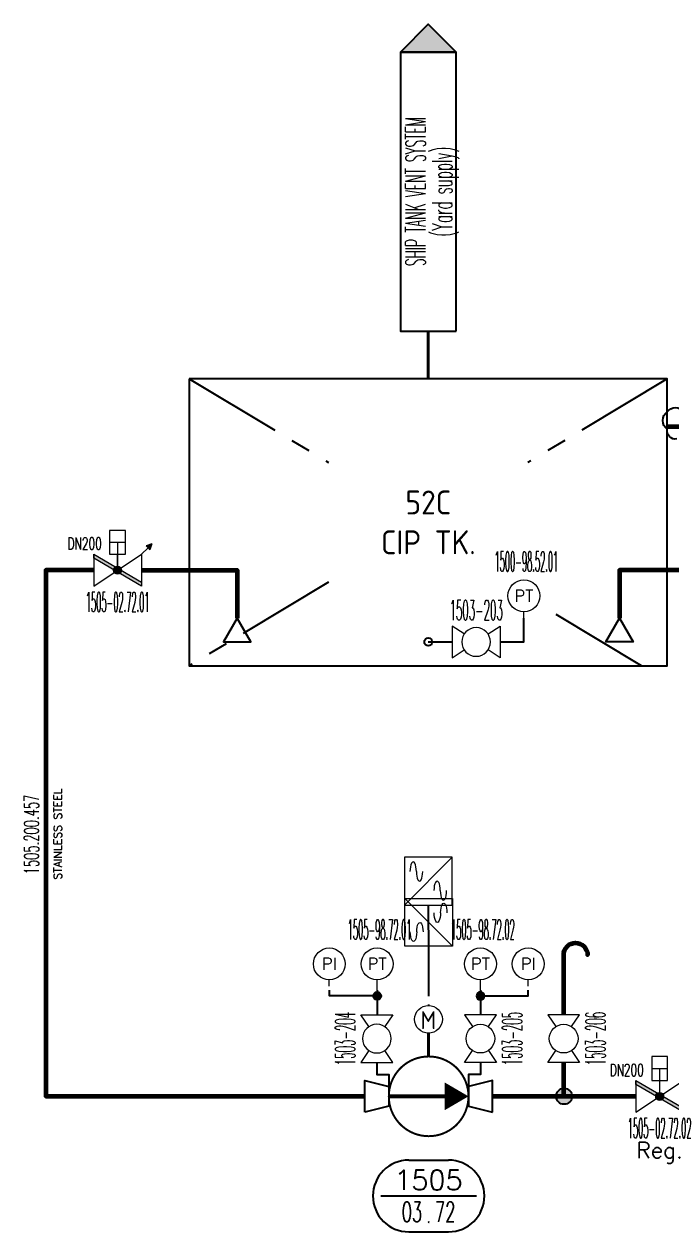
# Model space of a CAD drawing. Extents: x 96 to 630, y 53 to 248.
# Drawn here: x 96.1 to 177.4, y 54.2 to 205.7 of the extents above; entities that cross this region are included whole.
import ezdxf
from ezdxf.enums import TextEntityAlignment as Align

# ---------------------------------------------------------------- set-up
doc = ezdxf.new("R2010")
doc.units = 0
doc.header["$LTSCALE"] = 10
doc.linetypes.add('CENTER', pattern=[2, 1.25, -0.25, 0.25, -0.25])
doc.linetypes.add('PHANTOM2', pattern=[1.25, 0.625, -0.125, 0.125, -0.125, 0.125, -0.125])
for name, color, linetype in [('000-TX1', 1, 'Continuous'), ('000-TX2', 2, 'Continuous'), ('000-TX3', 3, 'Continuous'), ('0CE1', 1, 'CENTER'), ('0CO0', 7, 'Continuous'), ('0CO1', 1, 'Continuous'), ('0CO2', 2, 'Continuous'), ('0TX1', 1, 'Continuous'), ('0TX2', 2, 'Continuous'), ('Reference_1', 7, 'Continuous'), ('Reference_2', 1, 'Continuous')]:
    doc.layers.add(name, color=color, linetype=linetype)
for name, color, linetype, lineweight in [('1400_1 Circulation System Piping', 102, 'Continuous', 60), ('1500_1 Flushing System Piping', 92, 'Continuous', 60), ('2400 Biomass Water Piping', 220, 'Continuous', 40), ('ARMATURE', 1, 'Continuous', 15), ('PIPENUM', 1, 'Continuous', 25)]:
    doc.layers.add(name, color=color, linetype=linetype, lineweight=lineweight)
doc.layers.add('REV C', color=14, linetype='Continuous', true_color=0xa50000)
doc.layers.add('Viewport', color=7, linetype='Continuous', plot=False)
doc.styles.add('MMC-TX2', font='romans.shx')
doc.styles.add('ROMANS', font='romans.shx')
doc.styles.get("Standard").update_dxf_attribs({"font": 'isocp.shx'})
doc.styles.add('Standard-TX2', font='romans.shx')

# ---------------------------------------------------------------- blocks, each defined once
blk = doc.blocks.new('I201_MMC')
blk.add_line((0, 1.68), (0, 3.18))
blk.add_circle((0, 5.18), 2)
at = {"layer": '000-TX1', "style": 'MMC-TX2', "flags": 1}
for tag, p in [('DO', (-2.77, -51.79)), ('DI', (-2.77, -54.79)), ('AO', (-2.56, -57.23)), ('AI', (-2.56, -60.23)), ('BUS', (-2.77, -62.9))]:
    blk.add_attdef(tag, p, '', height=1.5, dxfattribs=at)
at = {"layer": '0TX1', "style": 'MMC-TX2', "width": 0.457143}
blk.add_attdef('ITEMNR.', text='', height=2.5, rotation=360, dxfattribs=at).set_placement((-3.69, 8.24), (4.31, 8.24), align=Align.FIT)
at = {"layer": '0TX1', "style": 'MMC-TX2'}
blk.add_attdef('SIZE', text='', height=1.5, dxfattribs=at).set_placement((-1.84, 3.3), align=Align.MIDDLE_RIGHT)
at = {"layer": '0TX1', "style": 'MMC-TX2', "flags": 1}
for tag, p in [('PRODUCT_NR', (-2.77, -7.16)), ('DESCRIPTION.', (-2.77, -10.12)), ('TYPE', (-2.77, -13.13)), ('RATING', (-2.77, -16.13)), ('DRILL', (-2.77, -19.13)), ('HOUSING', (-2.77, -22.13)), ('TRIM', (-2.77, -25.13)), ('STEM', (-2.77, -28.13)), ('SEAT', (-2.77, -31.13)), ('CTRL', (-2.77, -34.13)), ('CERT', (-2.77, -37.13)), ('REMARKS', (-2.77, -40.13)), ('REV', (-2.77, -43.13)), ('TAG', (-2.77, -46.13)), ('FONT/SIGN', (-2.77, -49.13))]:
    blk.add_attdef(tag, p, '', height=1.5, dxfattribs=at)
at = {"layer": '0TX2', "style": 'MMC-TX2', "flags": 8}
blk.add_attdef('T', text='', height=1.5, dxfattribs=at).set_placement((0, 5.18), align=Align.MIDDLE_CENTER)
blk = doc.blocks.new('BV702_MMC')
for points in [[(1.5, -1), (0, -2), (0, 2), (1.5, 1)], [(4.5, -1), (6, -2), (6, 2), (4.5, 1)]]:
    blk.add_lwpolyline(points)
blk.add_circle((3, 0), 1.8)
at = {"layer": '000-TX1', "style": 'MMC-TX2'}
blk.add_attdef('SIZE', text='', height=1.5, dxfattribs=at).set_placement((1.54, 3.3), align=Align.MIDDLE_RIGHT)
at = {"layer": '000-TX1', "style": 'MMC-TX2', "width": 0.457143}
blk.add_attdef('ITEMNR.', text='', height=2.5, rotation=360, dxfattribs=at).set_placement((-0.99, -5.24), (7.01, -5.24), align=Align.FIT)
at = {"layer": '000-TX1', "style": 'MMC-TX2', "flags": 1}
for tag, p in [('PRODUCT_NR', (-1, -10.2)), ('DESCRIPTION.', (-1, -13.16)), ('TYPE', (-1, -16.17)), ('RATING', (-1, -19.17)), ('DRILL', (-1, -22.17)), ('HOUSING', (-1, -25.17)), ('TRIM', (-1, -28.17)), ('STEM', (-1, -31.17)), ('SEAT', (-1, -34.17)), ('CTRL', (-1, -37.17)), ('CERT', (-1, -40.17)), ('REV', (-1, -46.17)), ('TAG', (-1, -49.17)), ('FONT/SIGN', (-1, -52.17)), ('DO', (-1, -55.82)), ('DI', (-1, -58.82)), ('AO', (-0.79, -61.26)), ('AI', (-0.79, -64.26)), ('BUS', (-1, -66.94))]:
    blk.add_attdef(tag, p, '', height=1.5, dxfattribs=at)
blk.add_attdef('REMARKS', text='', height=1, dxfattribs=at).set_placement((-1, -43.17), (9.07, -43.17), align=Align.ALIGNED)
blk = doc.blocks.new('P301_MMC')
at = {"const_width": 0.25}
blk.add_lwpolyline([(10.5, 0), (10.5, 0, -0.414214), (5.5, -5), (5.5, -5, -0.414214), (0.5, 0), (0.5, 0, -0.414214), (5.5, 5), (5.5, 5, -0.414214)], format="xyb", close=True, dxfattribs=at)
at = {"ltscale": 2}
blk.add_lwpolyline([(3.5, 0, 3.5, 0, 0), (0.5, 0, 0, 0, 0)], format="xyseb", dxfattribs=at)
at = {"const_width": 0.5}
blk.add_lwpolyline([(10.5, 0), (3.5, 0)], dxfattribs=at)
blk = doc.blocks.new('JOINT')
h = blk.add_hatch(color=256)
h.dxf.hatch_style = 1
h.paths.add_polyline_path([(1, 0, 1), (-1, 0, 1)])
at = {"layer": 'Viewport'}
blk.add_circle((0, 0), 1, dxfattribs=at)
blk = doc.blocks.new('E852_MMC')
at = {"color": 0}
blk.add_line((-3, 0), (3, 6), dxfattribs=at)
blk.add_lwpolyline([(-3, 0), (3, 0), (3, 6), (-3, 6)], close=True, dxfattribs=at)
for centre, major_axis in [((-1.9, 4.2), (0, -1.2)), ((-1.1, 4.2), (0, 1.2)), ((1.1, 1.8), (0, -1.2)), ((1.9, 1.8), (0, 1.2))]:
    blk.add_ellipse(centre, major_axis=major_axis, ratio=0.333333, start_param=1.570796, end_param=4.712389, dxfattribs=at)
blk = doc.blocks.new('CPUMP WITH SENSORS')
at = {"layer": '0CO0', "linetype": 'PHANTOM2'}
blk.add_lwpolyline([(0, 18.82), (-0.02, 11.41)], dxfattribs=at)
at = {"layer": '0CO1'}
for points in [[(-6.46, 12.61), (-12.46, 12.61), (-12.46, 13.32)], [(-6.46, 13.32), (-6.46, 10.24)], [(6.5, 13.32), (6.5, 10.24)], [(6.5, 12.61), (12.5, 12.61), (12.5, 13.32)], [(-6.5, 4.24), (-6.5, 2.74), (-5, 2.74), (-5, 1.24)], [(6.5, 4.24), (6.5, 2.74), (5, 2.74), (5, 1.24)]]:
    blk.add_lwpolyline(points, dxfattribs=at)
for points in [[(-8, -2), (-8, 2), (-5, 1.25), (-5, -1.25)], [(8, -2), (8, 2), (5, 1.25), (5, -1.25)]]:
    blk.add_lwpolyline(points, close=True, dxfattribs=at)
at = {"layer": 'ARMATURE', "const_width": 0.373}
blk.add_lwpolyline([(0, 4.97), (0, 7.92)], dxfattribs=at)
at = {"layer": 'ARMATURE'}
blk.add_circle((-0.02, 9.66), 1.74, dxfattribs=at)
at = {"layer": '0CO1', "yscale": 0.5, "zscale": 0.5, "rotation": 180}
for p, xscale in [((-6.46, 12.6), 0.5), ((6.5, 12.6), -0.5)]:
    blk.add_blockref('JOINT', p, dxfattribs=dict(at, xscale=xscale))
at = {"layer": 'ARMATURE', "ltscale": 2, "xscale": -1}
blk.add_blockref('E852_MMC', (0, 18.82), dxfattribs=at)
at = {"layer": 'ARMATURE', "ltscale": 2, "rotation": 180}
blk.add_blockref('P301_MMC', (5.5, 0), dxfattribs=at)
at = {"color": 2}
blk.add_text('M', height=2.24, dxfattribs=at).set_placement((-0.04, 8.43), align=Align.CENTER)
blk = doc.blocks.new('PI')
blk.add_line((0, 0), (0, 0.78))
blk.add_circle((0, 2.78), 2)
at = {"layer": '000-TX1', "style": 'MMC-TX2', "flags": 1}
for tag, p in [('DO', (-2.77, -54.19)), ('DI', (-2.77, -57.19)), ('AO', (-2.56, -59.63)), ('AI', (-2.56, -62.63)), ('BUS', (-2.77, -65.3))]:
    blk.add_attdef(tag, p, '', height=1.5, dxfattribs=at)
at = {"layer": '0TX1', "style": 'MMC-TX2', "width": 0.457143}
blk.add_attdef('ITEMNR.', text='', height=2.5, rotation=360, dxfattribs=at).set_placement((-3.69, 5.84), (4.31, 5.84), align=Align.FIT)
at = {"layer": '0TX1', "style": 'MMC-TX2'}
blk.add_attdef('SIZE', text='', height=1.5, dxfattribs=at).set_placement((-1.84, 0.9), align=Align.MIDDLE_RIGHT)
at = {"layer": '0TX1', "style": 'MMC-TX2', "flags": 1}
for tag, p in [('PRODUCT_NR', (-2.77, -9.56)), ('DESCRIPTION.', (-2.77, -12.52)), ('TYPE', (-2.77, -15.53)), ('RATING', (-2.77, -18.53)), ('DRILL', (-2.77, -21.53)), ('HOUSING', (-2.77, -24.53)), ('TRIM', (-2.77, -27.53)), ('STEM', (-2.77, -30.53)), ('SEAT', (-2.77, -33.53)), ('CTRL', (-2.77, -36.53)), ('CERT', (-2.77, -39.53)), ('REMARKS', (-2.77, -42.53)), ('REV', (-2.77, -45.53)), ('TAG', (-2.77, -48.53)), ('FONT/SIGN', (-2.77, -51.53))]:
    blk.add_attdef(tag, p, '', height=1.5, dxfattribs=at)
at = {"layer": '0TX2', "style": 'MMC-TX2', "flags": 8}
blk.add_attdef('PI', text='', height=1.5, dxfattribs=at).set_placement((0, 2.78), align=Align.MIDDLE_CENTER)
blk = doc.blocks.new('MMCFP_COMP_TAG')
at = {"layer": '000-TX3', "ltscale": 3}
for p, q in [((-2.5, 4.5), (2.5, 4.5)), ((-6, 0), (6, 0)), ((-2.5, -4.5), (2.5, -4.5))]:
    blk.add_line(p, q, dxfattribs=at)
for centre, start, end in [((-2.5, 0), 90, 270), ((2.5, 0), 270, 90)]:
    blk.add_arc(centre, 4.5, start, end, dxfattribs=at)
at = {"layer": '000-TX2', "style": 'Standard-TX2'}
blk.add_text('.', height=1.5, dxfattribs=at).set_placement((0.02, -3.35), align=Align.CENTER)
at = {"layer": '000-TX2', "style": 'Standard-TX2', "flags": 8}
blk.add_attdef('WBS1', text='', height=2.5, dxfattribs=at).set_placement((-0.02, 0.75), align=Align.CENTER)
at = {"layer": '000-TX2', "style": 'Standard-TX2', "width": 0.6, "flags": 8}
blk.add_attdef('WBS2', text='', height=2.5, dxfattribs=at).set_placement((-0.8, -3.25), align=Align.RIGHT)
blk.add_attdef('Number', (0.8, -3.25), '', height=2.5, dxfattribs=at)
blk = doc.blocks.new('Reference_diagram1')
at = {"layer": 'Reference_2'}
blk.add_hatch(color=256, dxfattribs=at).paths.add_polyline_path([(-3.5, -3.5), (0, 0), (-3.5, 3.5)])
blk.add_lwpolyline([(-38.5, -3.5), (-3.5, -3.5), (-3.5, 3.5), (-38.5, 3.5)], close=True, dxfattribs=at)
blk.add_lwpolyline([(-3.5, 3.5), (-3.5, -3.5), (0, 0), (-3.5, 3.5)], dxfattribs=at)
at = {"layer": 'Reference_1', "style": 'ROMANS'}
for tag, width, p in [('WBS-NAME', 0.55, (-21, 2.85)), ('DESCRIPTION', 0.6, (-21, -0.5))]:
    blk.add_attdef(tag, text='', height=2.5, dxfattribs=dict(at, width=width)).set_placement(p, align=Align.TOP_CENTER)
blk = doc.blocks.new('BU310PN_F_MMC')
h = blk.add_hatch(color=256)
h.dxf.hatch_style = 1
h.paths.add_polyline_path([(7.31, 3.31), (6.57, 3.06), (6.82, 2.82), (7.06, 2.57)])
blk.add_hatch(color=256).paths.add_polyline_path([(0, 2), (6, -1.5), (6, -2), (0, 1.5)])
h = blk.add_hatch(color=256)
edge = h.paths.add_edge_path()
edge.add_arc((3, -0.01), 0.5, 0, 360)
for p, q in [((2, 3.5), (4, 3.5)), ((3, 3.5), (3, 2)), ((7.31, 3.31), (6.57, 3.06)), ((6.57, 3.06), (6.82, 2.82)), ((7.31, 3.31), (7.06, 2.57)), ((6, 2), (6.82, 2.82)), ((6.82, 2.82), (7.06, 2.57))]:
    blk.add_line(p, q)
for points in [[(2, 2), (4, 2), (4, 5), (2, 5)], [(0, 2), (6, -1.5), (6, -2), (0, 1.5)]]:
    blk.add_lwpolyline(points, close=True)
blk.add_lwpolyline([(0, 2), (0, -2), (6, 2), (6, -2)])
at = {"const_width": 0.2}
blk.add_lwpolyline([(3, 0), (3, 2)], dxfattribs=at)
blk.add_circle((3, -0.01), 0.5)
at = {"layer": '000-TX1', "style": 'MMC-TX2', "width": 0.75}
blk.add_attdef('SIZE', text='', height=1.5, dxfattribs=at).set_placement((1, 3.34), align=Align.MIDDLE_RIGHT)
at = {"layer": '000-TX1', "style": 'MMC-TX2', "width": 0.457143}
blk.add_attdef('ITEMNR.', text='', height=2.5, rotation=360, dxfattribs=at).set_placement((-0.99, -5.24), (7.01, -5.24), align=Align.FIT)
at = {"layer": '000-TX1', "style": 'MMC-TX2', "flags": 1}
for tag, p in [('PRODUCT_NR', (-1, -10.2)), ('DESCRIPTION.', (-1, -13.16)), ('TYPE', (-1, -16.17)), ('RATING', (-1, -19.17)), ('DRILL', (-1, -22.17)), ('HOUSING', (-1, -25.17)), ('TRIM', (-1, -28.17)), ('STEM', (-1, -31.17)), ('SEAT', (-1, -34.17)), ('CTRL', (-1, -37.17)), ('CERT', (-1, -40.17)), ('REMARKS', (-1, -43.17)), ('REV', (-1, -46.17)), ('TAG', (-1, -49.17)), ('FONT/SIGN', (-1, -52.17)), ('DO', (-1, -55.84)), ('DI', (-1, -58.84)), ('AO', (-0.79, -61.28)), ('AI', (-0.79, -64.28)), ('BUS', (-1, -66.95))]:
    blk.add_attdef(tag, p, '', height=1.5, dxfattribs=at)
blk = doc.blocks.new('Pipe_tag')
at = {"layer": '0CO1', "ltscale": 2}
blk.add_point((6, 0), dxfattribs=at)
at = {"color": 0, "style": 'ROMANS', "width": 0.532808}
blk.add_attdef('PIPE-NO', text='', height=2.2, dxfattribs=at).set_placement((-0.18, 1.08), (11.82, 1.08), align=Align.FIT)
at = {"layer": '000-TX2', "color": 2, "style": 'ROMANS', "flags": 1}
for tag, p in [('REMARKS', (6, 12.18)), ('TO', (5.97, 10.4)), ('FROM', (6.01, 8.78)), ('MATERIAL', (6.34, 6.9)), ('DIAMETER', (6.07, 4.56))]:
    blk.add_attdef(tag, text='', height=1.2, dxfattribs=at).set_placement(p, align=Align.MIDDLE_CENTER)
at = {"layer": '000-TX2', "style": 'ROMANS'}
blk.add_attdef('PIPE_TYPE', text='', height=1.2, dxfattribs=at).set_placement((5.89, -1.18), align=Align.MIDDLE)
blk = doc.blocks.new('BU310PN_FP_MMC')
h = blk.add_hatch(color=256)
h.dxf.hatch_style = 1
h.paths.add_polyline_path([(7.31, 3.31), (6.57, 3.06), (6.82, 2.82), (7.06, 2.57)])
blk.add_hatch(color=256).paths.add_polyline_path([(0, 2), (6, -1.5), (6, -2), (0, 1.5)])
h = blk.add_hatch(color=256)
edge = h.paths.add_edge_path()
edge.add_arc((3, -0.01), 0.5, 0, 360)
for p, q in [((2, 3.5), (4, 3.5)), ((3, 3.5), (3, 2)), ((7.31, 3.31), (6.57, 3.06)), ((6.57, 3.06), (6.82, 2.82)), ((7.31, 3.31), (7.06, 2.57)), ((6, 2), (6.82, 2.82)), ((6.82, 2.82), (7.06, 2.57))]:
    blk.add_line(p, q)
for points in [[(2, 2), (4, 2), (4, 5), (2, 5)], [(0, 2), (6, -1.5), (6, -2), (0, 1.5)]]:
    blk.add_lwpolyline(points, close=True)
blk.add_lwpolyline([(0, 2), (0, -2), (6, 2), (6, -2)])
at = {"const_width": 0.2}
blk.add_lwpolyline([(3, 0), (3, 2)], dxfattribs=at)
blk.add_circle((3, -0.01), 0.5)
at = {"layer": '000-TX1', "style": 'MMC-TX2'}
blk.add_text('Reg.', height=2, dxfattribs=at).set_placement((3, -7.1), align=Align.MIDDLE)
at = {"layer": '000-TX1', "style": 'MMC-TX2', "width": 0.85}
blk.add_attdef('SIZE', text='', height=1.5, dxfattribs=at).set_placement((1.54, 3.3), align=Align.MIDDLE_RIGHT)
at = {"layer": '000-TX1', "style": 'MMC-TX2', "width": 0.457143}
blk.add_attdef('ITEMNR.', text='', height=2.5, rotation=360, dxfattribs=at).set_placement((-0.99, -5.24), (7.01, -5.24), align=Align.FIT)
at = {"layer": '000-TX1', "style": 'MMC-TX2', "flags": 1}
for tag, p in [('PRODUCT_NR', (-1, -10.2)), ('DESCRIPTION.', (-1, -13.16)), ('TYPE', (-1, -16.17)), ('RATING', (-1, -19.17)), ('DRILL', (-1, -22.17)), ('HOUSING', (-1, -25.17)), ('TRIM', (-1, -28.17)), ('STEM', (-1, -31.17)), ('SEAT', (-1, -34.17)), ('CTRL', (-1, -37.17)), ('CERT', (-1, -40.17)), ('REMARKS', (-1, -43.17)), ('REV', (-1, -46.17)), ('TAG', (-1, -49.17)), ('FONT/SIGN', (-1, -52.17)), ('DO', (-1, -55.84)), ('DI', (-1, -58.84)), ('AO', (-0.79, -61.28)), ('AI', (-0.79, -64.28)), ('BUS', (-1, -66.95))]:
    blk.add_attdef(tag, p, '', height=1.5, dxfattribs=at)

msp = doc.modelspace()

# ---------------------------------------------------------------- linework, layer by layer
at = {"layer": '0CE1'}
for points in [[(116.82, 161.22), (134.31, 150.73)], [(176.82, 161.22), (159.33, 150.73)], [(134.31, 135.71), (116.82, 125.22)], [(162.82, 131.69), (173.61, 125.22)]]:
    msp.add_lwpolyline(points, dxfattribs=at)
at = {"layer": '0CO0', "linetype": 'PHANTOM2'}
msp.add_lwpolyline([(146.82, 95.22), (146.84, 82.63)], dxfattribs=at)
at = {"layer": '0CO1'}
for points in [[(122.82, 131.22), (121.09, 128.22), (124.55, 128.22)], [(170.82, 131.22), (172.55, 128.22), (169.09, 128.22)]]:
    msp.add_lwpolyline(points, close=True, dxfattribs=at)
for points in [[(155.82, 128.22), (158.82, 128.22), (158.82, 131.22)], [(146.82, 128.22), (149.82, 128.22)], [(163.81, 71.22), (163.81, 73.44)]]:
    msp.add_lwpolyline(points, dxfattribs=at)
msp.add_circle((146.82, 128.22), 0.5, dxfattribs=at)
at = {"layer": '0CO2'}
msp.add_lwpolyline([(116.82, 161.22), (116.82, 125.22), (176.82, 125.22), (176.82, 161.22)], close=True, dxfattribs=at)
at = {"layer": '1500_1 Flushing System Piping', "ltscale": 2}
for points in [[(182.82, 155.22), (176.82, 155.22)], [(104.82, 137.22), (98.82, 137.22), (98.82, 71.22), (138.86, 71.22)], [(110.82, 137.22), (122.82, 137.22), (122.82, 131.22)], [(182.82, 137.22), (170.82, 137.22), (170.82, 131.22)], [(163.81, 71.22), (163.81, 75.46)], [(154.86, 71.22), (172.86, 71.22)]]:
    msp.add_lwpolyline(points, dxfattribs=at)
msp.add_lwpolyline([(163.81, 81.46), (163.81, 88.96, -0.414214), (165.31, 90.46), (165.31, 90.46, -0.414214), (166.81, 88.96), (166.81, 88.96)], format="xyb", dxfattribs=at)
at = {"layer": '2400 Biomass Water Piping'}
msp.add_lwpolyline([(146.82, 161.22), (146.82, 167.22)], dxfattribs=at)
at = {"layer": 'REV C'}
msp.add_lwpolyline([(178.03, 153.68, -0.520567), (176.82, 154.9, -0.520567), (176.82, 157.09, -0.520567), (178.86, 157.09, -0.520567)], format="xyb", dxfattribs=at)

# ---------------------------------------------------------------- block references
ref = msp.add_blockref('Reference_diagram1', (146.82, 205.72), dxfattribs=dict(rotation=90.00000000000003))
ref.add_attrib('WBS-NAME', 'SHIP TANK VENT SYSTEM', dxfattribs={"layer": 'Reference_1', "height": 2.5, "rotation": 90, "style": 'ROMANS', "width": 0.45}).set_placement((143.97, 184.72), align=Align.TOP_CENTER)
ref.add_attrib('DESCRIPTION', '(Yard supply)', dxfattribs={"layer": 'Reference_1', "height": 2.5, "rotation": 90, "style": 'ROMANS', "width": 0.5}).set_placement((147.32, 184.72), align=Align.TOP_CENTER)
ref = msp.add_blockref('MMCFP_COMP_TAG', (146.86, 58.72))
ref.add_attrib('WBS1', '1505', dxfattribs={"layer": '000-TX2', "height": 2.5, "style": 'Standard-TX2'}).set_placement((146.84, 59.47), align=Align.CENTER)
ref.add_attrib('WBS2', '03', dxfattribs={"layer": '000-TX2', "height": 2.5, "style": 'Standard-TX2', "width": 0.6}).set_placement((146.05, 55.47), align=Align.RIGHT)
ref.add_attrib('Number', '72', (147.65, 55.47), dxfattribs={"layer": '000-TX2', "height": 2.5, "style": 'Standard-TX2', "width": 0.6})
at = {"layer": '1400_1 Circulation System Piping'}
msp.add_blockref('CPUMP WITH SENSORS', (146.86, 71.22), dxfattribs=at)
at = {"layer": '1500_1 Flushing System Piping', "ltscale": 2}
msp.add_blockref('JOINT', (163.86, 71.22), dxfattribs=at)
at = {"layer": 'ARMATURE'}
ref = msp.add_blockref('BU310PN_F_MMC', (104.82, 137.22), dxfattribs=at)
ref.add_attrib('ITEMNR.', '1505-02.72.01', dxfattribs={"layer": '000-TX1', "height": 2.5, "rotation": 360, "style": 'MMC-TX2', "width": 0.283544}).set_placement((103.83, 131.98), (111.83, 131.98), align=Align.FIT)
ref.add_attrib('SIZE', 'DN200', dxfattribs={"layer": '000-TX1', "height": 1.5, "style": 'MMC-TX2', "width": 0.65}).set_placement((105.82, 140.56), align=Align.MIDDLE_RIGHT)
ref = msp.add_blockref('I201_MMC', (158.82, 128.82), dxfattribs=at)
ref.add_attrib('ITEMNR.', '1500-98.52.01', dxfattribs={"layer": '0TX1', "height": 2.5, "rotation": 360, "style": 'MMC-TX2', "width": 0.283544}).set_placement((155.13, 137.07), (163.13, 137.07), align=Align.FIT)
ref.add_attrib('T', 'PT', dxfattribs={"layer": '0TX2', "height": 1.5, "style": 'MMC-TX2'}).set_placement((158.82, 134), align=Align.MIDDLE_CENTER)
ref = msp.add_blockref('BV702_MMC', (149.82, 128.22), dxfattribs=dict(at, xscale=-1, rotation=180))
ref.add_attrib('ITEMNR.', ' 1503-203 ', dxfattribs={"layer": '000-TX1', "height": 2.5, "style": 'MMC-TX2', "width": 0.323077}).set_placement((148.83, 130.96), (156.83, 130.96), align=Align.FIT)
at = {"layer": 'ARMATURE', "ltscale": 2, "rotation": 180}
msp.add_blockref('E852_MMC', (146.82, 101.22), dxfattribs=at)
at = {"layer": 'ARMATURE'}
ref = msp.add_blockref('I201_MMC', (140.39, 82.65), dxfattribs=at)
ref.add_attrib('ITEMNR.', '1505-98.72.01', dxfattribs={"layer": '0TX1', "height": 2.5, "rotation": 360, "style": 'MMC-TX2', "width": 0.283544}).set_placement((136.71, 90.89), (144.71, 90.89), align=Align.FIT)
ref.add_attrib('T', 'PT', dxfattribs={"layer": '0TX2', "height": 1.5, "style": 'MMC-TX2'}).set_placement((140.39, 87.83), align=Align.MIDDLE_CENTER)
ref = msp.add_blockref('I201_MMC', (153.36, 82.65), dxfattribs=at)
ref.add_attrib('ITEMNR.', '1505-98.72.02', dxfattribs={"layer": '0TX1', "height": 2.5, "rotation": 360, "style": 'MMC-TX2', "width": 0.276543}).set_placement((149.67, 90.89), (157.67, 90.89), align=Align.FIT)
ref.add_attrib('T', 'PT', dxfattribs={"layer": '0TX2', "height": 1.5, "style": 'MMC-TX2'}).set_placement((153.36, 87.83), align=Align.MIDDLE_CENTER)
ref = msp.add_blockref('PI', (134.39, 85.05), dxfattribs=at)
ref.add_attrib('PI', 'PI', dxfattribs={"layer": '0TX2', "height": 1.5, "style": 'MMC-TX2'}).set_placement((134.39, 87.83), align=Align.MIDDLE_CENTER)
ref = msp.add_blockref('PI', (159.36, 85.05), dxfattribs=at)
ref.add_attrib('PI', 'PI', dxfattribs={"layer": '0TX2', "height": 1.5, "style": 'MMC-TX2'}).set_placement((159.36, 87.83), align=Align.MIDDLE_CENTER)
ref = msp.add_blockref('BV702_MMC', (140.36, 75.46), dxfattribs=dict(at, xscale=-1, rotation=270))
ref.add_attrib('ITEMNR.', ' 1503-204 ', dxfattribs={"layer": '000-TX1', "height": 2.5, "rotation": 90, "style": 'MMC-TX2', "width": 0.323077}).set_placement((137.62, 74.47), (137.62, 82.47), align=Align.FIT)
ref = msp.add_blockref('BV702_MMC', (153.36, 75.46), dxfattribs=dict(at, rotation=89.99999999999999))
ref.add_attrib('ITEMNR.', ' 1503-205 ', dxfattribs={"layer": '000-TX1', "height": 2.5, "rotation": 90, "style": 'MMC-TX2', "width": 0.323077}).set_placement((158.59, 74.47), (158.59, 82.47), align=Align.FIT)
ref = msp.add_blockref('BV702_MMC', (163.81, 75.46), dxfattribs=dict(at, rotation=89.99999999999999))
ref.add_attrib('ITEMNR.', ' 1503-206 ', dxfattribs={"layer": '000-TX1', "height": 2.5, "rotation": 90, "style": 'MMC-TX2', "width": 0.323077}).set_placement((169.05, 74.47), (169.05, 82.47), align=Align.FIT)
ref = msp.add_blockref('BU310PN_FP_MMC', (172.86, 71.22), dxfattribs=at)
ref.add_attrib('ITEMNR.', '1505-02.72.02', dxfattribs={"layer": '000-TX1', "height": 2.5, "rotation": 360, "style": 'MMC-TX2', "width": 0.276543}).set_placement((171.86, 65.98), (179.86, 65.98), align=Align.FIT)
ref.add_attrib('SIZE', 'DN200', dxfattribs={"layer": '000-TX1', "height": 1.5, "style": 'MMC-TX2', "width": 0.65}).set_placement((173.89, 74.52), align=Align.MIDDLE_RIGHT)
at = {"layer": 'PIPENUM'}
ref = msp.add_blockref('Pipe_tag', (98.82, 99.22), dxfattribs=dict(at, xscale=0.8333333333333482, yscale=0.8333333333333482, zscale=0.8333333333333482, rotation=90))
ref.add_attrib('PIPE-NO', '1505.200.457', dxfattribs={"layer": '0', "color": 0, "height": 1.8333, "rotation": 90, "style": 'ROMANS', "width": 0.527898}).set_placement((97.92, 99.07), (97.92, 109.07), align=Align.FIT)
ref.add_attrib('PIPE_TYPE', 'STAINLESS STEEL', dxfattribs={"layer": '000-TX2', "height": 1, "rotation": 90, "style": 'ROMANS'}).set_placement((100.3, 104.13), align=Align.MIDDLE)

# ---------------------------------------------------------------- texts
at = {"layer": '0TX2', "insert": (146.82, 143.22), "char_height": 3, "attachment_point": 5}
msp.add_mtext_dynamic_manual_height_columns('\\pxqc;52C\\PCIP TK.', width=31.5272, gutter_width=1, heights=[0], dxfattribs=at)

doc.saveas('drawing.dxf')
